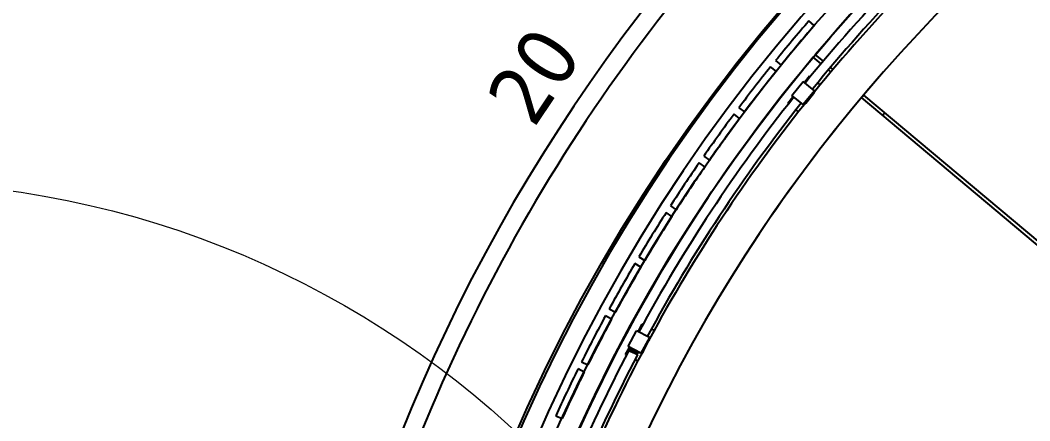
# Model space of a CAD drawing. Header units: millimetres. Extents: x 0 to 89100, y 0 to 63000.
# Drawn here: x 32644 to 37717, y 19206 to 21222 of the extents above; entities that cross this region are included whole.
import ezdxf

# ---------------------------------------------------------------- set-up
doc = ezdxf.new("R2010")
doc.units = ezdxf.units.MM
doc.header["$LTSCALE"] = 150
doc.layers.add('4003-AREA-02.1_F-Foundation', color=7, linetype='Continuous', lineweight=25, true_color=0xadadad)
for name, color, linetype, lineweight in [('4003-AREA-02.1_T-Tank', 7, 'Continuous', 25), ('Detail Boundary', 7, 'Continuous', 18), ('Symbol', 7, 'Continuous', 18), ('Visible', 7, 'Continuous', 25), ('Visible Narrow', 7, 'Continuous', 18)]:
    doc.layers.add(name, color=color, linetype=linetype, lineweight=lineweight)
doc.styles.add('Text Style185', font='tahoma.ttf')

# ---------------------------------------------------------------- blocks, each defined once
blk = doc.blocks.new('2dDetail0')
at = {"layer": 'Detail Boundary'}
blk.add_circle((212.881, 104.715), 31.352, dxfattribs=at)

msp = doc.modelspace()

# ---------------------------------------------------------------- linework, layer by layer
at = {"layer": '4003-AREA-02.1_F-Foundation'}
msp.add_circle((42877.43, 15802.58), 8430, dxfattribs=at)
at = {"layer": '4003-AREA-02.1_T-Tank'}
msp.add_circle((42877.43, 15802.58), 8150, dxfattribs=at)
at = {"layer": 'Visible'}
for p, q in [((36633.91, 21195.26), (36607.48, 21218.2)), ((36440.07, 21018.1), (36467.32, 20996.13)), ((36667.98, 21002.49), (36629.03, 21035.17)), ((36639.31, 21047.43), (36678.27, 21014.74)), ((36442.21, 20964.99), (36414.96, 20986.96)), ((36717.44, 20960.99), (36704.98, 20971.44)), ((36715.27, 20983.7), (36727.73, 20973.24)), ((36521.53, 20842.53), (36577.84, 20912.73)), ((36634.79, 20867.06), (36577.84, 20912.73)), ((36584.71, 20908.51), (36584.08, 20907.73)), ((36610.36, 20940.49), (36584.71, 20908.51)), ((36614.12, 20937.48), (36610.36, 20940.49)), ((36664.46, 20897.11), (36651.8, 20907.26)), ((36634.79, 20867.06), (36578.48, 20796.85)), ((36627.59, 20854.89), (36588.8, 20806.52)), ((36591.14, 20804.65), (36629.93, 20853.01)), ((36627.59, 20854.89), (36631.34, 20859.57)), ((36629.78, 20860.82), (36631.34, 20859.57)), ((36629.93, 20853.01), (36635.56, 20860.03)), ((36631.66, 20863.16), (36635.56, 20860.03)), ((36501.5, 20804.76), (36527.15, 20836.74)), ((36505.25, 20801.74), (36501.5, 20804.76)), ((36578.48, 20796.85), (36521.53, 20842.53)), ((36527.77, 20837.52), (36527.15, 20836.74)), ((36581.61, 20800.75), (36585.51, 20797.63)), ((36583.49, 20803.09), (36585.05, 20801.84)), ((36588.8, 20806.52), (36585.05, 20801.84)), ((36591.14, 20804.65), (36585.51, 20797.63)), ((42541.49, 16074.03), (36871.06, 20832.08)), ((36881.35, 20844.33), (42551.77, 16086.29)), ((36259, 20727.92), (36230.98, 20748.88)), ((36254.93, 20780.91), (36282.96, 20759.95)), ((36555.53, 20761.42), (36542.94, 20771.52)), ((36084.52, 20484.35), (36055.75, 20504.28)), ((36078.53, 20537.16), (36107.3, 20517.23)), ((35919, 20234.6), (35889.53, 20253.48)), ((35911.1, 20287.16), (35940.57, 20268.29)), ((35762.66, 19979.01), (35732.52, 19996.8)), ((35752.85, 20031.25), (35783, 20013.46)), ((35615.7, 19717.91), (35584.94, 19734.6)), ((35604.01, 19769.76), (35634.77, 19753.08)), ((35768.2, 19692.72), (35748.91, 19656.54)), ((35772.45, 19690.45), (35768.2, 19692.72)), ((35699.03, 19580.01), (35741.38, 19659.42)), ((35805.79, 19625.07), (35741.38, 19659.42)), ((35748.91, 19656.54), (35748.44, 19655.66)), ((35828.88, 19660.36), (35815.07, 19667.72)), ((35805.79, 19625.07), (35763.44, 19545.66)), ((35800.97, 19611.78), (35771.79, 19557.07)), ((35774.44, 19555.66), (35803.62, 19610.37)), ((35800.97, 19611.78), (35803.79, 19617.07)), ((35802.03, 19618.01), (35803.79, 19617.07)), ((35803.44, 19620.66), (35807.85, 19618.31)), ((35803.62, 19610.37), (35807.85, 19618.31)), ((35686.32, 19539.19), (35705.62, 19575.37)), ((35690.57, 19536.92), (35686.32, 19539.19)), ((35763.44, 19545.66), (35699.03, 19580.01)), ((35745.62, 19538.01), (35702.83, 19560.42)), ((35706.09, 19576.25), (35705.62, 19575.37)), ((35706.07, 19558.73), (35706.02, 19559.88)), ((35706.07, 19558.73), (35706.06, 19558.72)), ((35706.07, 19558.73), (35724.22, 19549.21)), ((35748.86, 19544.19), (35706.09, 19566.64)), ((35709.32, 19564.93), (35708.35, 19564.32)), ((35709.32, 19564.94), (35709.32, 19564.93)), ((35709.32, 19564.93), (35727.47, 19555.41)), ((35742.39, 19539.7), (35743.35, 19540.3)), ((35745.63, 19545.88), (35745.68, 19544.75)), ((35765.79, 19550.07), (35770.2, 19547.72)), ((35767.2, 19552.72), (35768.97, 19551.78)), ((35771.79, 19557.07), (35768.97, 19551.78)), ((35774.44, 19555.66), (35770.2, 19547.72)), ((35464.75, 19503.04), (35496.1, 19487.48)), ((35746.95, 19506.85), (35733.19, 19514.19)), ((35478.32, 19451.65), (35446.97, 19467.21)), ((35335.27, 19231.44), (35367.17, 19217.03))]:
    msp.add_line(p, q, dxfattribs=at)
msp.add_circle((42877.43, 15802.58), 8250, dxfattribs=at)
for centre, radius, start, end in [((42877.43, 15802.58), 8966, 45.965085, 163.809544), ((42877.43, 15802.58), 8420, 197.272232, 162.727768), ((42877.43, 15802.58), 8326.9, 263.582685, 162.528471), ((42877.43, 15802.58), 8150, 120.056241, 139.943759), ((42877.43, 15802.58), 8874, 135.297004, 163.637001), ((42877.43, 15802.58), 8099.15, 130.929113, 140.950964), ((42877.43, 15802.58), 8050.85, 130.931023, 140.949054), ((42877.43, 15802.58), 8285, 139.181503, 140.985804), ((42877.43, 15802.58), 8250, 139.18209, 140.985217), ((42877.43, 15802.58), 8150, 140.056241, 159.943759), ((42877.43, 15802.58), 8150, 139.943759, 140.056241), ((42877.43, 15802.58), 8285, 141.262428, 143.066729), ((42877.43, 15802.58), 8250, 141.263015, 143.066142), ((42877.43, 15802.58), 8099.15, 141.587654, 151.609505), ((42877.43, 15802.58), 8050.85, 141.589564, 151.607595), ((42877.43, 15802.58), 8285, 143.343353, 145.147653), ((42877.43, 15802.58), 7695, 139.940433, 140.059567), ((42877.43, 15802.58), 8250, 143.34394, 145.147067), ((42877.43, 15802.58), 8285, 145.424278, 147.228578), ((42877.43, 15802.58), 8250, 145.424865, 147.227992), ((42877.43, 15802.58), 8285, 147.505203, 149.309503), ((42877.43, 15802.58), 8250, 147.50579, 149.308916), ((42877.43, 15802.58), 8285, 149.586128, 151.390428), ((42877.43, 15802.58), 8250, 149.586714, 151.389841), ((42877.43, 15802.58), 8285, 151.667052, 153.471353), ((42877.43, 15802.58), 8250, 151.667639, 153.470766), ((42877.43, 15802.58), 8099.15, 152.355853, 162.268046), ((42877.43, 15802.58), 8050.85, 152.355853, 162.266136), ((35711.01, 19560.09), 5, 122.2113, 182.45074), ((42877.43, 15802.58), 8099.15, 152.246195, 152.306185), ((35740.68, 19544.53), 5, 302.2113, 2.45074), ((42877.43, 15802.58), 8050.85, 152.248105, 152.306185), ((42877.43, 15802.58), 8285, 153.747977, 155.552278), ((42877.43, 15802.58), 8250, 153.748564, 155.551691)]:
    msp.add_arc(centre, radius, start, end, dxfattribs=at)
for centre, major_axis, start_param, end_param in [((42870.09, 15803.76), (1242.75, 7728.95), 0.4482162, 1.5079561), ((42870.1, 15803.76), (1274.5, 7926.4), 0.8726032, 1.0488058), ((42870.17, 15803.75), (1242.66, 7728.43), 1.030588, 1.032632), ((42870.1, 15803.76), (1274.5, 7926.4), 1.0587707, 1.234989), ((42870.1, 15803.76), (1274.5, 7926.4), 1.2449539, 1.4211825)]:
    msp.add_ellipse(centre, major_axis=major_axis, ratio=0.9999988, start_param=start_param, end_param=end_param, dxfattribs=at)
at = {"layer": 'Visible Narrow'}
for p, q in [((36629.81, 20853.11), (36627.71, 20854.79)), ((36588.92, 20806.43), (36591.02, 20804.74)), ((35803.48, 19610.44), (35801.1, 19611.71)), ((35706.25, 19559.76), (35743.12, 19540.42)), ((35708.58, 19564.2), (35745.45, 19544.87)), ((35771.92, 19557), (35774.31, 19555.73))]:
    msp.add_line(p, q, dxfattribs=at)
for points, knots in [([(38954.33, 22581.6), (38599.26, 22376.47), (38260.6, 22143.6), (37555.73, 21572.34), (37200.77, 21223.84), (36881.35, 20844.33)], [59.0441943, 59.0441943, 59.0441943, 59.0441943, 182.2445809, 182.2445809, 331.2299451, 331.2299451, 331.2299451, 331.2299451]), ([(36871.06, 20832.08), (36499.81, 20389.16), (36178.57, 19906.27), (35762.51, 19099.66), (35630.4, 18798.27), (35517.71, 18489.82)], [26.9727965, 26.9727965, 26.9727965, 26.9727965, 200.5187404, 200.5187404, 299.2483727, 299.2483727, 299.2483727, 299.2483727])]:
    msp.add_open_spline(points, degree=3, knots=knots, dxfattribs=at)

# ---------------------------------------------------------------- block references
at = {"layer": 'Detail Boundary', "xscale": 150, "yscale": 150, "zscale": 150}
msp.add_blockref('2dDetail0', (0, 0), dxfattribs=at)

# ---------------------------------------------------------------- texts
at = {"layer": 'Symbol', "color": 7, "insert": (35228.67, 20669.63), "char_height": 300, "attachment_point": 7, "rotation": 56.24436, "style": 'Text Style185'}
msp.add_mtext('20', dxfattribs=at)

doc.saveas('drawing.dxf')
